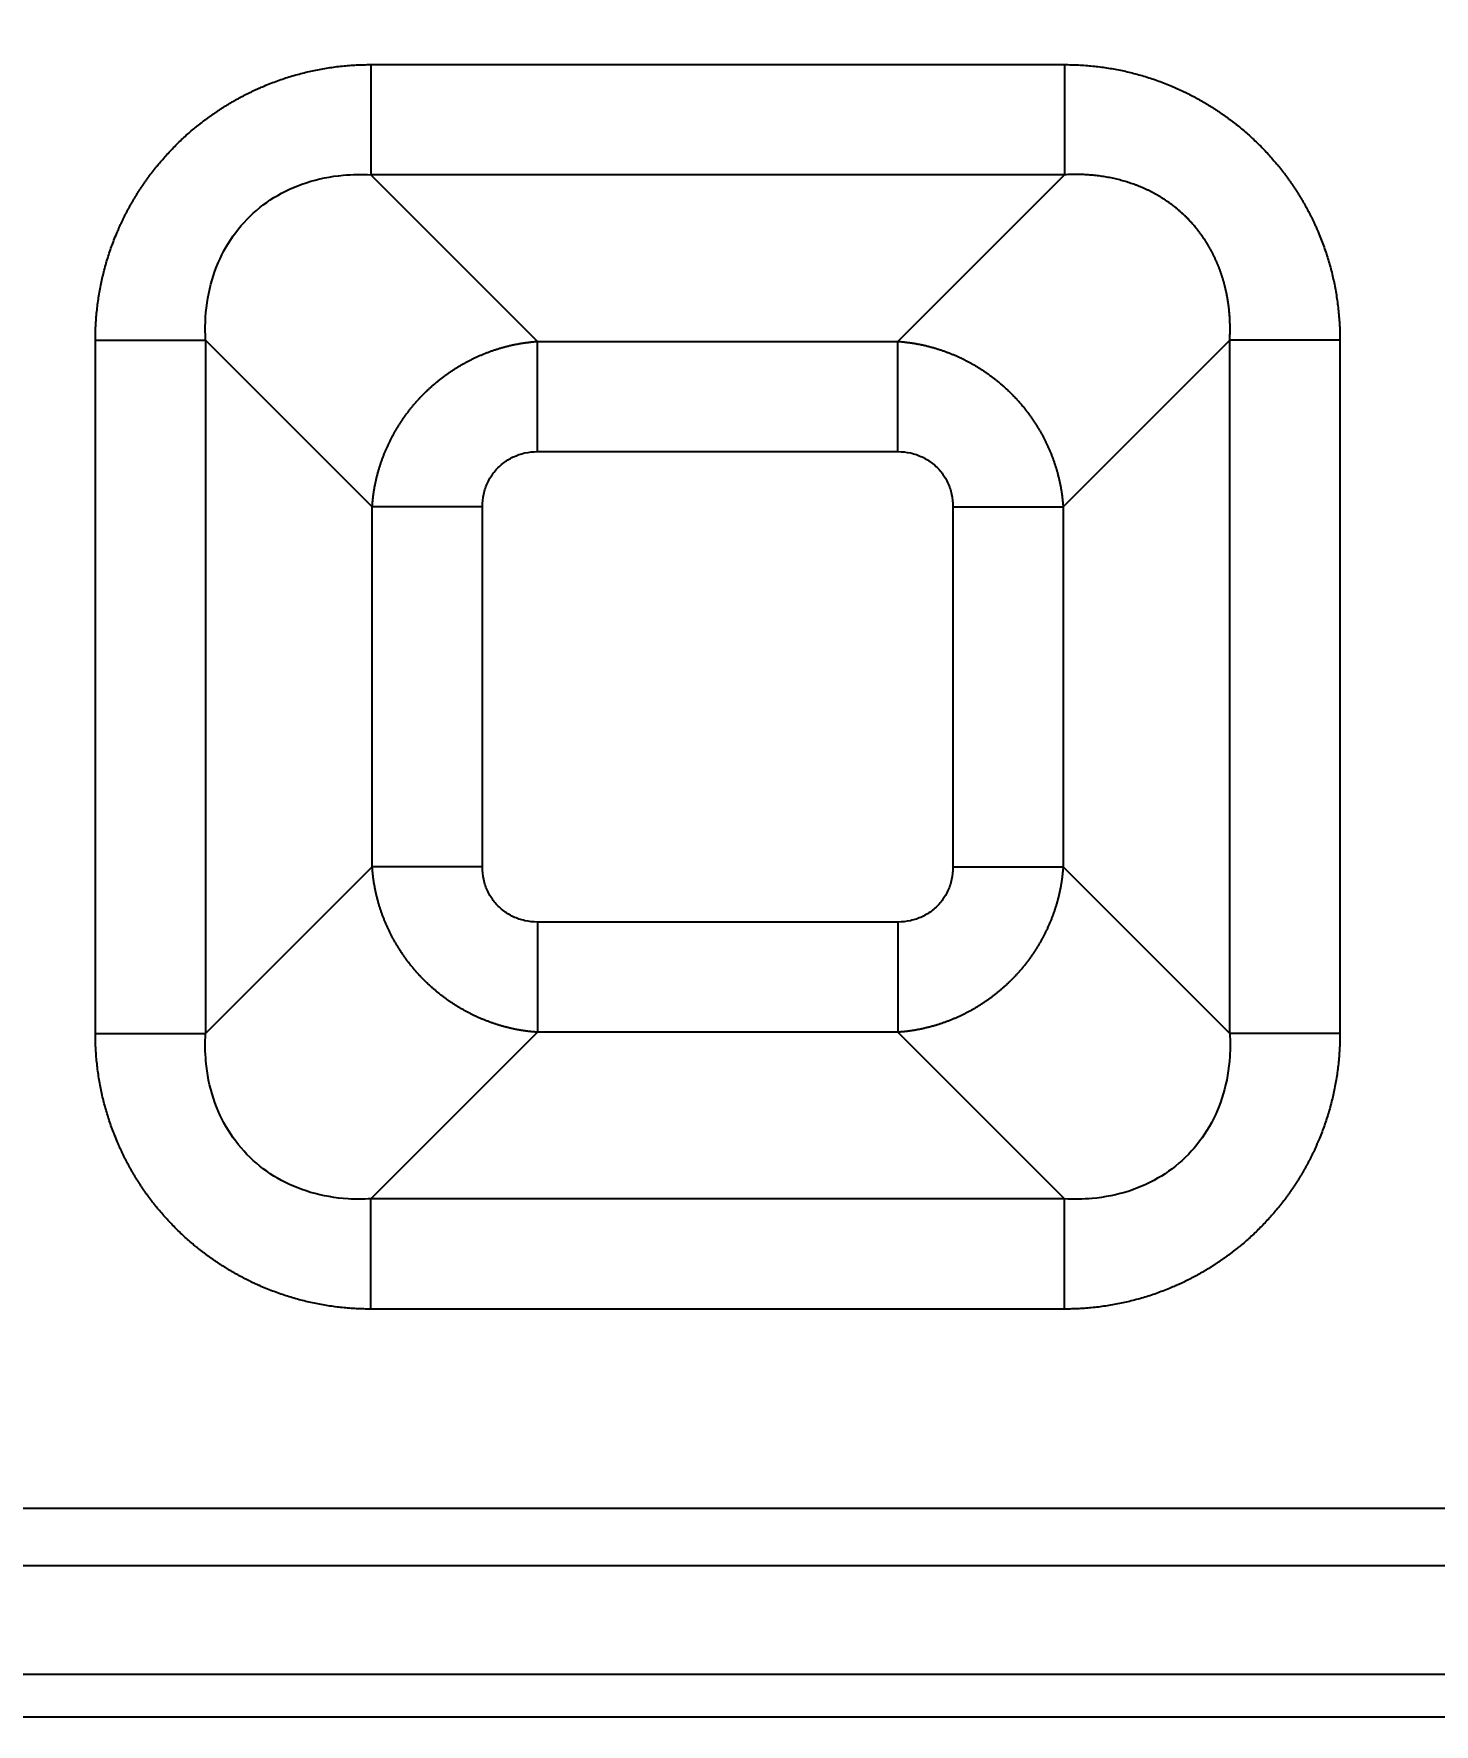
# Model space of a CAD drawing. Header units: millimetres. Extents: x -1286 to 291, y 5350 to 5880.
# Drawn here: x -1106.43 to -1082.28, y 5688.66 to 5717.81 of the extents above; entities that cross this region are included whole.
import ezdxf

# ---------------------------------------------------------------- set-up
doc = ezdxf.new("R2010")
doc.units = ezdxf.units.MM
doc.layers.add('dim', color=82, linetype='Continuous', lineweight=9)
doc.layers.add('粗实线层', color=7, linetype='Continuous', lineweight=35)
doc.dimstyles.new('ISO-25', dxfattribs={"dimscale": 1.5, "dimtxt": 2.5, "dimasz": 2.5, "dimexe": 1.25, "dimexo": 0.625, "dimtad": 1, "dimtxsty": 'Standard', "dimcen": 2.5, "dimadec": 0, "dimazin": 0, "dimtfac": 1, "dimtmove": 0, "dimatfit": 3, "dimfxl": 0, "dimarcsym": 0})

# ---------------------------------------------------------------- blocks, each defined once
blk = doc.blocks.new('*D39')
at = {"layer": 'Defpoints', "color": 0, "lineweight": 18, "transparency": 16777216}
for p in [(-981.514, 5754.075), (-1136.803, 5623.235)]:
    blk.add_point(p, dxfattribs=at)
at = {"layer": 'dim', "color": 0, "lineweight": -2, "transparency": 16777216}
for p, q in [((-931.597, 5796.133), (-979.219, 5756.008)), ((-1136.803, 5623.235), (-981.514, 5754.075)), ((-1139.097, 5621.302), (-1141.391, 5619.369))]:
    blk.add_line(p, q, dxfattribs=at)
at = {"layer": 'dim', "color": 0, "lineweight": 18, "transparency": 16777216}
for points in [[(-979.542, 5756.391), (-978.897, 5755.626), (-981.514, 5754.075)], [(-1139.419, 5621.684), (-1138.775, 5620.92), (-1136.803, 5623.235)]]:
    blk.add_solid(points, dxfattribs=at)
at = {"layer": 'dim', "color": 0, "lineweight": 18, "transparency": 16777216, "insert": (-942.427, 5790.849), "char_height": 3.75, "attachment_point": 5, "rotation": 40.1161}
blk.add_mtext('∅203,06', dxfattribs=at)

msp = doc.modelspace()

# ---------------------------------------------------------------- linework, layer by layer
at = {"layer": '粗实线层', "lineweight": 25}
for p, q in [((-1100.614, 5717.274), (-1088.656, 5717.274)), ((-1088.656, 5715.374), (-1100.613, 5715.374)), ((-1097.741, 5712.501), (-1100.613, 5715.374)), ((-1091.529, 5712.501), (-1088.656, 5715.374)), ((-1105.365, 5700.565), (-1105.365, 5712.523)), ((-1103.464, 5712.523), (-1103.464, 5700.566)), ((-1100.591, 5709.65), (-1103.464, 5712.523)), ((-1097.741, 5712.501), (-1091.529, 5712.501)), ((-1088.678, 5709.65), (-1085.805, 5712.523)), ((-1085.805, 5700.565), (-1085.805, 5712.523)), ((-1083.905, 5712.523), (-1083.905, 5700.565)), ((-1097.741, 5710.6), (-1091.529, 5710.6)), ((-1100.591, 5703.438), (-1100.591, 5709.65)), ((-1098.691, 5703.438), (-1098.691, 5709.65)), ((-1090.579, 5709.65), (-1090.579, 5703.438)), ((-1088.678, 5709.65), (-1088.678, 5703.438)), ((-1103.464, 5700.566), (-1100.591, 5703.438)), ((-1088.678, 5703.438), (-1085.805, 5700.565)), ((-1091.529, 5702.488), (-1097.741, 5702.488)), ((-1097.741, 5700.588), (-1100.614, 5697.715)), ((-1091.529, 5700.588), (-1097.741, 5700.588)), ((-1088.656, 5697.715), (-1091.529, 5700.588)), ((-1088.656, 5697.715), (-1100.614, 5697.715)), ((-1088.656, 5695.814), (-1100.614, 5695.814)), ((-1135.751, 5692.379), (-1059.821, 5692.379)), ((-1136.267, 5691.389), (-1059.821, 5691.389)), ((-1138.189, 5689.519), (-1057.951, 5689.519)), ((-1057.951, 5688.776), (-1139.353, 5688.776))]:
    msp.add_line(p, q, dxfattribs=at)
for radius in [87.342, 87.216, 86.564]:
    msp.add_circle((-1053.128, 5688.655), radius, dxfattribs=at)
for centre, radius, start, end in [((-1059.158, 5688.655), 102.402, 14.30847, 151.42209), ((-1059.158, 5688.655), 102.401, 14.30847, 151.42209), ((-1059.158, 5688.655), 102.032, 6.18953, 168.43129), ((-1059.158, 5688.655), 101.531, 6.18953, 168.40811), ((-1059.158, 5688.655), 100.442, 20.91041, 168.28064), ((-1059.158, 5688.655), 100.141, 20.91041, 168.28065), ((-1059.158, 5688.655), 100.022, 21.11656, 168.26666), ((-1059.158, 5688.655), 99.521, 21.13618, 168.17064), ((-1053.128, 5688.655), 86.224, 90.08059, 179.91941), ((-1053.128, 5688.655), 85.581, 90.90297, 179.09703), ((-1053.128, 5688.655), 83.696, 92.22396, 178.03204), ((-1053.128, 5688.655), 82.706, 92.58039, 177.41961)]:
    msp.add_arc(centre, radius, start, end, dxfattribs=at)
for points, degree, knots in [([(-1105.365, 5712.523), (-1105.364, 5713.492), (-1104.992, 5714.375), (-1104.813, 5714.799), (-1104.555, 5715.182), (-1104.3, 5715.561), (-1103.653, 5716.208), (-1103.274, 5716.464), (-1102.891, 5716.722), (-1102.466, 5716.901), (-1101.584, 5717.274), (-1100.614, 5717.274)], 2, [0, 0, 0, 0.25, 0.25, 0.375, 0.375, 0.5, 0.625, 0.625, 0.75, 0.75, 1, 1, 1]), ([(-1100.614, 5717.274), (-1100.614, 5717.17), (-1100.614, 5717.067), (-1100.614, 5716.862), (-1100.614, 5716.76), (-1100.614, 5716.563), (-1100.614, 5716.466), (-1100.614, 5716.281), (-1100.614, 5716.191), (-1100.614, 5716.022), (-1100.614, 5715.943), (-1100.614, 5715.794), (-1100.614, 5715.726), (-1100.614, 5715.602), (-1100.614, 5715.546), (-1100.614, 5715.449), (-1100.614, 5715.407), (-1100.614, 5715.374)], 3, [0, 0, 0, 0, 0.125, 0.125, 0.25, 0.25, 0.375, 0.375, 0.5, 0.5, 0.625, 0.625, 0.75, 0.75, 0.875, 0.875, 1, 1, 1, 1]), ([(-1088.656, 5717.274), (-1087.692, 5717.274), (-1086.812, 5716.905), (-1086.388, 5716.728), (-1086.005, 5716.471), (-1085.626, 5716.218), (-1084.977, 5715.573), (-1084.72, 5715.194), (-1084.461, 5714.812), (-1084.28, 5714.387), (-1083.905, 5713.502), (-1083.905, 5712.523)], 2, [0, 0, 0, 0.25, 0.25, 0.375, 0.375, 0.5, 0.625, 0.625, 0.75, 0.75, 1, 1, 1]), ([(-1103.464, 5712.523), (-1103.472, 5712.655), (-1103.473, 5713.01), (-1103.378, 5713.564), (-1103.133, 5714.141), (-1102.768, 5714.625), (-1102.297, 5715.003), (-1101.73, 5715.264), (-1101.156, 5715.379), (-1100.774, 5715.383), (-1100.613, 5715.374)], 3, [0, 0, 0, 0, 0.083359, 0.224715, 0.359834, 0.491835, 0.623644, 0.758208, 0.898733, 1, 1, 1, 1]), ([(-1085.805, 5712.523), (-1085.805, 5712.532), (-1085.804, 5712.55), (-1085.802, 5712.577), (-1085.801, 5712.603), (-1085.801, 5712.63), (-1085.8, 5712.657), (-1085.8, 5712.683), (-1085.799, 5712.71), (-1085.799, 5712.736), (-1085.8, 5712.763), (-1085.8, 5712.789), (-1085.801, 5712.815), (-1085.802, 5712.841), (-1085.803, 5712.867), (-1085.804, 5712.893), (-1085.806, 5712.919), (-1085.807, 5712.945), (-1085.809, 5712.971), (-1085.811, 5712.996), (-1085.814, 5713.022), (-1085.816, 5713.047), (-1085.819, 5713.073), (-1085.822, 5713.098), (-1085.825, 5713.123), (-1085.829, 5713.148), (-1085.832, 5713.173), (-1085.836, 5713.198), (-1085.84, 5713.223), (-1085.844, 5713.247), (-1085.849, 5713.272), (-1085.853, 5713.296), (-1085.858, 5713.321), (-1085.863, 5713.345), (-1085.868, 5713.369), (-1085.874, 5713.393), (-1085.879, 5713.417), (-1085.885, 5713.441), (-1085.891, 5713.465), (-1085.897, 5713.488), (-1085.903, 5713.512), (-1085.91, 5713.535), (-1085.917, 5713.559), (-1085.923, 5713.582), (-1085.931, 5713.605), (-1085.938, 5713.628), (-1085.945, 5713.651), (-1085.953, 5713.673), (-1085.961, 5713.696), (-1085.969, 5713.718), (-1085.977, 5713.741), (-1085.985, 5713.763), (-1085.994, 5713.785), (-1086.003, 5713.807), (-1086.012, 5713.829), (-1086.021, 5713.85), (-1086.03, 5713.872), (-1086.039, 5713.893), (-1086.049, 5713.915), (-1086.059, 5713.936), (-1086.069, 5713.957), (-1086.079, 5713.978), (-1086.089, 5713.999), (-1086.099, 5714.019), (-1086.11, 5714.04), (-1086.121, 5714.06), (-1086.132, 5714.08), (-1086.143, 5714.1), (-1086.154, 5714.12), (-1086.166, 5714.14), (-1086.177, 5714.16), (-1086.189, 5714.179), (-1086.201, 5714.199), (-1086.213, 5714.218), (-1086.225, 5714.237), (-1086.237, 5714.256), (-1086.25, 5714.275), (-1086.263, 5714.293), (-1086.275, 5714.312), (-1086.288, 5714.33), (-1086.301, 5714.348), (-1086.315, 5714.366), (-1086.328, 5714.384), (-1086.342, 5714.402), (-1086.355, 5714.42), (-1086.369, 5714.437), (-1086.383, 5714.455), (-1086.397, 5714.472), (-1086.411, 5714.489), (-1086.426, 5714.506), (-1086.44, 5714.522), (-1086.455, 5714.539), (-1086.47, 5714.555), (-1086.485, 5714.571), (-1086.5, 5714.587), (-1086.515, 5714.603), (-1086.53, 5714.619), (-1086.551, 5714.64), (-1086.578, 5714.667), (-1086.612, 5714.698), (-1086.646, 5714.729), (-1086.681, 5714.759), (-1086.716, 5714.789), (-1086.752, 5714.818), (-1086.789, 5714.847), (-1086.826, 5714.875), (-1086.864, 5714.902), (-1086.903, 5714.928), (-1086.942, 5714.954), (-1086.982, 5714.98), (-1087.023, 5715.004), (-1087.064, 5715.028), (-1087.106, 5715.051), (-1087.148, 5715.074), (-1087.191, 5715.096), (-1087.235, 5715.117), (-1087.279, 5715.137), (-1087.324, 5715.157), (-1087.369, 5715.175), (-1087.415, 5715.193), (-1087.462, 5715.211), (-1087.508, 5715.227), (-1087.556, 5715.243), (-1087.604, 5715.258), (-1087.652, 5715.272), (-1087.701, 5715.285), (-1087.751, 5715.297), (-1087.801, 5715.309), (-1087.851, 5715.32), (-1087.902, 5715.33), (-1087.954, 5715.339), (-1088.005, 5715.347), (-1088.058, 5715.354), (-1088.11, 5715.36), (-1088.163, 5715.366), (-1088.217, 5715.371), (-1088.27, 5715.374), (-1088.324, 5715.377), (-1088.379, 5715.379), (-1088.434, 5715.38), (-1088.489, 5715.38), (-1088.544, 5715.379), (-1088.6, 5715.377), (-1088.637, 5715.375), (-1088.656, 5715.374)], 3, [0, 0, 0, 0, 0.005898, 0.011779, 0.017641, 0.023485, 0.029312, 0.03512, 0.040911, 0.046685, 0.05244, 0.058179, 0.0639, 0.069604, 0.075291, 0.080962, 0.086615, 0.092251, 0.097871, 0.103475, 0.109061, 0.114632, 0.120187, 0.125725, 0.131247, 0.136754, 0.142245, 0.14772, 0.153179, 0.158624, 0.164053, 0.169466, 0.174865, 0.180249, 0.185618, 0.190973, 0.196313, 0.201638, 0.20695, 0.212247, 0.21753, 0.222799, 0.228055, 0.233297, 0.238525, 0.24374, 0.248942, 0.254131, 0.259306, 0.264469, 0.26962, 0.274758, 0.279883, 0.284996, 0.290097, 0.295186, 0.300264, 0.30533, 0.310384, 0.315427, 0.320458, 0.325479, 0.330489, 0.335488, 0.340476, 0.345454, 0.350421, 0.355379, 0.360327, 0.365264, 0.370192, 0.375111, 0.38002, 0.38492, 0.389812, 0.394694, 0.399568, 0.404433, 0.409289, 0.414138, 0.418979, 0.423812, 0.428637, 0.433455, 0.438265, 0.443068, 0.447864, 0.452654, 0.457437, 0.462213, 0.466983, 0.471748, 0.476506, 0.481258, 0.486005, 0.490747, 0.495483, 0.500215, 0.510083, 0.519974, 0.529889, 0.539831, 0.5498, 0.559798, 0.569827, 0.579889, 0.589984, 0.600115, 0.610283, 0.62049, 0.630737, 0.641025, 0.651356, 0.661732, 0.672153, 0.682622, 0.693139, 0.703706, 0.714325, 0.724996, 0.735721, 0.746502, 0.757339, 0.768233, 0.779187, 0.790201, 0.801276, 0.812414, 0.823615, 0.834881, 0.846213, 0.857612, 0.86908, 0.880616, 0.892223, 0.9039, 0.91565, 0.927473, 0.93937, 0.951342, 0.963391, 0.975516, 0.987719, 1, 1, 1, 1]), ([(-1100.591, 5709.65), (-1100.591, 5709.659), (-1100.589, 5709.677), (-1100.587, 5709.704), (-1100.585, 5709.731), (-1100.582, 5709.758), (-1100.579, 5709.785), (-1100.576, 5709.812), (-1100.572, 5709.838), (-1100.569, 5709.865), (-1100.565, 5709.892), (-1100.561, 5709.919), (-1100.556, 5709.946), (-1100.552, 5709.972), (-1100.547, 5709.999), (-1100.541, 5710.026), (-1100.536, 5710.052), (-1100.53, 5710.079), (-1100.525, 5710.105), (-1100.518, 5710.132), (-1100.512, 5710.158), (-1100.506, 5710.184), (-1100.499, 5710.211), (-1100.492, 5710.237), (-1100.484, 5710.263), (-1100.477, 5710.289), (-1100.469, 5710.315), (-1100.461, 5710.341), (-1100.453, 5710.367), (-1100.444, 5710.393), (-1100.436, 5710.419), (-1100.427, 5710.445), (-1100.417, 5710.47), (-1100.408, 5710.496), (-1100.398, 5710.521), (-1100.389, 5710.547), (-1100.378, 5710.572), (-1100.368, 5710.597), (-1100.358, 5710.623), (-1100.347, 5710.648), (-1100.336, 5710.673), (-1100.325, 5710.697), (-1100.313, 5710.722), (-1100.301, 5710.747), (-1100.29, 5710.771), (-1100.277, 5710.796), (-1100.265, 5710.82), (-1100.253, 5710.845), (-1100.24, 5710.869), (-1100.227, 5710.893), (-1100.214, 5710.917), (-1100.2, 5710.941), (-1100.187, 5710.964), (-1100.173, 5710.988), (-1100.159, 5711.011), (-1100.144, 5711.035), (-1100.13, 5711.058), (-1100.115, 5711.081), (-1100.1, 5711.104), (-1100.085, 5711.127), (-1100.07, 5711.15), (-1100.055, 5711.172), (-1100.039, 5711.195), (-1100.023, 5711.217), (-1100.007, 5711.239), (-1099.991, 5711.261), (-1099.974, 5711.283), (-1099.958, 5711.305), (-1099.941, 5711.327), (-1099.924, 5711.348), (-1099.906, 5711.369), (-1099.889, 5711.391), (-1099.871, 5711.412), (-1099.854, 5711.432), (-1099.836, 5711.453), (-1099.817, 5711.474), (-1099.799, 5711.494), (-1099.781, 5711.514), (-1099.762, 5711.534), (-1099.743, 5711.554), (-1099.724, 5711.574), (-1099.705, 5711.594), (-1099.685, 5711.613), (-1099.666, 5711.632), (-1099.646, 5711.651), (-1099.626, 5711.67), (-1099.606, 5711.689), (-1099.586, 5711.707), (-1099.566, 5711.726), (-1099.545, 5711.744), (-1099.524, 5711.762), (-1099.503, 5711.78), (-1099.482, 5711.797), (-1099.461, 5711.815), (-1099.44, 5711.832), (-1099.419, 5711.849), (-1099.397, 5711.866), (-1099.375, 5711.883), (-1099.353, 5711.899), (-1099.331, 5711.915), (-1099.309, 5711.931), (-1099.287, 5711.947), (-1099.264, 5711.963), (-1099.242, 5711.979), (-1099.219, 5711.994), (-1099.196, 5712.009), (-1099.173, 5712.024), (-1099.15, 5712.039), (-1099.127, 5712.053), (-1099.103, 5712.067), (-1099.08, 5712.081), (-1099.056, 5712.095), (-1099.033, 5712.109), (-1099.009, 5712.122), (-1098.985, 5712.135), (-1098.961, 5712.148), (-1098.937, 5712.161), (-1098.912, 5712.174), (-1098.888, 5712.186), (-1098.863, 5712.198), (-1098.839, 5712.21), (-1098.814, 5712.222), (-1098.789, 5712.233), (-1098.764, 5712.245), (-1098.739, 5712.256), (-1098.714, 5712.266), (-1098.689, 5712.277), (-1098.664, 5712.287), (-1098.639, 5712.297), (-1098.613, 5712.307), (-1098.588, 5712.317), (-1098.562, 5712.326), (-1098.536, 5712.336), (-1098.511, 5712.345), (-1098.485, 5712.353), (-1098.459, 5712.362), (-1098.433, 5712.37), (-1098.407, 5712.378), (-1098.381, 5712.386), (-1098.355, 5712.394), (-1098.328, 5712.401), (-1098.302, 5712.408), (-1098.276, 5712.415), (-1098.249, 5712.421), (-1098.223, 5712.428), (-1098.196, 5712.434), (-1098.17, 5712.44), (-1098.143, 5712.445), (-1098.117, 5712.451), (-1098.09, 5712.456), (-1098.063, 5712.461), (-1098.037, 5712.466), (-1098.01, 5712.47), (-1097.983, 5712.474), (-1097.956, 5712.478), (-1097.929, 5712.482), (-1097.902, 5712.485), (-1097.875, 5712.488), (-1097.849, 5712.491), (-1097.822, 5712.494), (-1097.795, 5712.497), (-1097.768, 5712.499), (-1097.75, 5712.5), (-1097.741, 5712.501)], 3, [0, 0, 0, 0, 0.00623, 0.012459, 0.018688, 0.024915, 0.031142, 0.037368, 0.043593, 0.049817, 0.056041, 0.062264, 0.068486, 0.074708, 0.080928, 0.087148, 0.093368, 0.099586, 0.105805, 0.112022, 0.118239, 0.124455, 0.13067, 0.136885, 0.143099, 0.149313, 0.155526, 0.161739, 0.167951, 0.174162, 0.180373, 0.186584, 0.192794, 0.199003, 0.205212, 0.21142, 0.217628, 0.223836, 0.230043, 0.23625, 0.242456, 0.248662, 0.254867, 0.261072, 0.267277, 0.273482, 0.279686, 0.285889, 0.292093, 0.298296, 0.304498, 0.310701, 0.316903, 0.323105, 0.329306, 0.335508, 0.341709, 0.34791, 0.354111, 0.360311, 0.366511, 0.372711, 0.378911, 0.385111, 0.391311, 0.39751, 0.40371, 0.409909, 0.416108, 0.422307, 0.428506, 0.434705, 0.440904, 0.447103, 0.453302, 0.459501, 0.4657, 0.471898, 0.478097, 0.484296, 0.490495, 0.496694, 0.502893, 0.509092, 0.515291, 0.52149, 0.52769, 0.533889, 0.540089, 0.546288, 0.552488, 0.558688, 0.564888, 0.571089, 0.577289, 0.58349, 0.589691, 0.595892, 0.602094, 0.608295, 0.614497, 0.620699, 0.626902, 0.633105, 0.639308, 0.645511, 0.651715, 0.657919, 0.664124, 0.670329, 0.676534, 0.682739, 0.688945, 0.695152, 0.701359, 0.707566, 0.713773, 0.719982, 0.72619, 0.732399, 0.738609, 0.744819, 0.75103, 0.757241, 0.763452, 0.769664, 0.775877, 0.782091, 0.788304, 0.794519, 0.800734, 0.80695, 0.813166, 0.819383, 0.8256, 0.831819, 0.838038, 0.844257, 0.850477, 0.856698, 0.86292, 0.869142, 0.875366, 0.88159, 0.887814, 0.89404, 0.900266, 0.906493, 0.912721, 0.918949, 0.925179, 0.931409, 0.93764, 0.943872, 0.950105, 0.956338, 0.962573, 0.968809, 0.975045, 0.981282, 0.987521, 0.99376, 1, 1, 1, 1]), ([(-1091.529, 5712.501), (-1091.52, 5712.5), (-1091.502, 5712.499), (-1091.475, 5712.497), (-1091.448, 5712.494), (-1091.421, 5712.491), (-1091.394, 5712.488), (-1091.367, 5712.485), (-1091.341, 5712.482), (-1091.314, 5712.478), (-1091.287, 5712.474), (-1091.26, 5712.47), (-1091.233, 5712.466), (-1091.207, 5712.461), (-1091.18, 5712.456), (-1091.153, 5712.451), (-1091.127, 5712.446), (-1091.1, 5712.44), (-1091.074, 5712.434), (-1091.047, 5712.428), (-1091.021, 5712.422), (-1090.994, 5712.415), (-1090.968, 5712.408), (-1090.942, 5712.401), (-1090.916, 5712.394), (-1090.89, 5712.386), (-1090.864, 5712.378), (-1090.838, 5712.37), (-1090.812, 5712.362), (-1090.786, 5712.354), (-1090.76, 5712.345), (-1090.734, 5712.336), (-1090.709, 5712.327), (-1090.683, 5712.317), (-1090.658, 5712.308), (-1090.632, 5712.298), (-1090.607, 5712.288), (-1090.582, 5712.278), (-1090.556, 5712.267), (-1090.531, 5712.256), (-1090.506, 5712.245), (-1090.481, 5712.234), (-1090.457, 5712.222), (-1090.432, 5712.211), (-1090.407, 5712.199), (-1090.383, 5712.187), (-1090.359, 5712.174), (-1090.334, 5712.162), (-1090.31, 5712.149), (-1090.286, 5712.136), (-1090.262, 5712.123), (-1090.238, 5712.11), (-1090.215, 5712.096), (-1090.191, 5712.082), (-1090.167, 5712.068), (-1090.144, 5712.054), (-1090.121, 5712.039), (-1090.098, 5712.025), (-1090.075, 5712.01), (-1090.052, 5711.995), (-1090.029, 5711.979), (-1090.007, 5711.964), (-1089.984, 5711.948), (-1089.962, 5711.932), (-1089.94, 5711.916), (-1089.918, 5711.9), (-1089.896, 5711.884), (-1089.874, 5711.867), (-1089.852, 5711.85), (-1089.831, 5711.833), (-1089.81, 5711.816), (-1089.788, 5711.798), (-1089.767, 5711.781), (-1089.747, 5711.763), (-1089.726, 5711.745), (-1089.705, 5711.727), (-1089.685, 5711.708), (-1089.665, 5711.69), (-1089.645, 5711.671), (-1089.625, 5711.652), (-1089.605, 5711.633), (-1089.585, 5711.614), (-1089.566, 5711.595), (-1089.547, 5711.575), (-1089.528, 5711.555), (-1089.509, 5711.536), (-1089.49, 5711.516), (-1089.472, 5711.495), (-1089.453, 5711.475), (-1089.435, 5711.454), (-1089.417, 5711.434), (-1089.399, 5711.413), (-1089.382, 5711.392), (-1089.364, 5711.371), (-1089.347, 5711.349), (-1089.33, 5711.328), (-1089.313, 5711.306), (-1089.296, 5711.284), (-1089.28, 5711.263), (-1089.264, 5711.241), (-1089.247, 5711.218), (-1089.232, 5711.196), (-1089.216, 5711.174), (-1089.2, 5711.151), (-1089.185, 5711.128), (-1089.17, 5711.105), (-1089.155, 5711.082), (-1089.14, 5711.059), (-1089.126, 5711.036), (-1089.112, 5711.013), (-1089.098, 5710.989), (-1089.084, 5710.966), (-1089.07, 5710.942), (-1089.057, 5710.918), (-1089.043, 5710.894), (-1089.03, 5710.87), (-1089.018, 5710.846), (-1089.005, 5710.822), (-1088.993, 5710.797), (-1088.981, 5710.773), (-1088.969, 5710.748), (-1088.957, 5710.723), (-1088.946, 5710.699), (-1088.934, 5710.674), (-1088.923, 5710.649), (-1088.912, 5710.624), (-1088.902, 5710.598), (-1088.892, 5710.573), (-1088.881, 5710.548), (-1088.872, 5710.522), (-1088.862, 5710.497), (-1088.852, 5710.471), (-1088.843, 5710.446), (-1088.834, 5710.42), (-1088.826, 5710.394), (-1088.817, 5710.368), (-1088.809, 5710.342), (-1088.801, 5710.316), (-1088.793, 5710.29), (-1088.785, 5710.264), (-1088.778, 5710.238), (-1088.771, 5710.212), (-1088.764, 5710.185), (-1088.758, 5710.159), (-1088.751, 5710.132), (-1088.745, 5710.106), (-1088.739, 5710.079), (-1088.734, 5710.053), (-1088.728, 5710.026), (-1088.723, 5709.999), (-1088.718, 5709.973), (-1088.713, 5709.946), (-1088.709, 5709.919), (-1088.705, 5709.892), (-1088.701, 5709.866), (-1088.697, 5709.839), (-1088.694, 5709.812), (-1088.691, 5709.785), (-1088.688, 5709.758), (-1088.685, 5709.731), (-1088.682, 5709.704), (-1088.68, 5709.677), (-1088.679, 5709.659), (-1088.678, 5709.65)], 3, [0, 0, 0, 0, 0.006231, 0.01246, 0.018689, 0.024917, 0.031145, 0.037371, 0.043597, 0.049822, 0.056046, 0.06227, 0.068492, 0.074714, 0.080936, 0.087156, 0.093376, 0.099595, 0.105814, 0.112032, 0.118249, 0.124465, 0.130681, 0.136897, 0.143111, 0.149325, 0.155539, 0.161752, 0.167964, 0.174176, 0.180388, 0.186598, 0.192809, 0.199018, 0.205228, 0.211437, 0.217645, 0.223853, 0.23006, 0.236267, 0.242474, 0.24868, 0.254886, 0.261091, 0.267296, 0.273501, 0.279705, 0.285909, 0.292113, 0.298316, 0.304519, 0.310722, 0.316924, 0.323126, 0.329328, 0.335529, 0.341731, 0.347932, 0.354133, 0.360333, 0.366534, 0.372734, 0.378934, 0.385134, 0.391334, 0.397534, 0.403733, 0.409933, 0.416132, 0.422331, 0.42853, 0.434729, 0.440928, 0.447127, 0.453326, 0.459525, 0.465724, 0.471923, 0.478121, 0.48432, 0.490519, 0.496718, 0.502917, 0.509116, 0.515315, 0.521514, 0.527714, 0.533913, 0.540113, 0.546312, 0.552512, 0.558712, 0.564912, 0.571112, 0.577313, 0.583513, 0.589714, 0.595915, 0.602117, 0.608318, 0.61452, 0.620722, 0.626925, 0.633127, 0.63933, 0.645534, 0.651737, 0.657941, 0.664145, 0.67035, 0.676555, 0.68276, 0.688966, 0.695172, 0.701379, 0.707586, 0.713793, 0.720001, 0.726209, 0.732418, 0.738628, 0.744837, 0.751048, 0.757258, 0.76347, 0.769682, 0.775894, 0.782107, 0.78832, 0.794535, 0.800749, 0.806965, 0.813181, 0.819397, 0.825614, 0.831832, 0.838051, 0.84427, 0.85049, 0.85671, 0.862931, 0.869153, 0.875376, 0.8816, 0.887824, 0.894049, 0.900274, 0.906501, 0.912728, 0.918956, 0.925185, 0.931415, 0.937646, 0.943877, 0.950109, 0.956342, 0.962576, 0.968811, 0.975047, 0.981284, 0.987522, 0.99376, 1, 1, 1, 1]), ([(-1091.529, 5710.6), (-1091.529, 5710.704), (-1091.529, 5710.808), (-1091.529, 5711.013), (-1091.529, 5711.114), (-1091.529, 5711.312), (-1091.529, 5711.408), (-1091.529, 5711.594), (-1091.529, 5711.683), (-1091.529, 5711.852), (-1091.529, 5711.932), (-1091.529, 5712.08), (-1091.529, 5712.149), (-1091.529, 5712.273), (-1091.529, 5712.328), (-1091.529, 5712.425), (-1091.529, 5712.467), (-1091.529, 5712.501)], 3, [0, 0, 0, 0, 0.125, 0.125, 0.25, 0.25, 0.375, 0.375, 0.5, 0.5, 0.625, 0.625, 0.75, 0.75, 0.875, 0.875, 1, 1, 1, 1]), ([(-1083.905, 5712.523), (-1084.009, 5712.523), (-1084.112, 5712.523), (-1084.317, 5712.523), (-1084.419, 5712.523), (-1084.616, 5712.523), (-1084.713, 5712.523), (-1084.898, 5712.523), (-1084.988, 5712.523), (-1085.157, 5712.523), (-1085.236, 5712.523), (-1085.385, 5712.523), (-1085.453, 5712.523), (-1085.577, 5712.523), (-1085.633, 5712.523), (-1085.73, 5712.523), (-1085.772, 5712.523), (-1085.805, 5712.523)], 3, [0, 0, 0, 0, 0.125, 0.125, 0.25, 0.25, 0.375, 0.375, 0.5, 0.5, 0.625, 0.625, 0.75, 0.75, 0.875, 0.875, 1, 1, 1, 1]), ([(-1098.691, 5709.65), (-1098.795, 5709.65), (-1098.898, 5709.65), (-1099.103, 5709.65), (-1099.205, 5709.65), (-1099.402, 5709.65), (-1099.499, 5709.65), (-1099.684, 5709.65), (-1099.773, 5709.65), (-1099.942, 5709.65), (-1100.022, 5709.65), (-1100.171, 5709.65), (-1100.239, 5709.65), (-1100.363, 5709.65), (-1100.419, 5709.65), (-1100.516, 5709.65), (-1100.557, 5709.65), (-1100.591, 5709.65)], 3, [0, 0, 0, 0, 0.125, 0.125, 0.25, 0.25, 0.375, 0.375, 0.5, 0.5, 0.625, 0.625, 0.75, 0.75, 0.875, 0.875, 1, 1, 1, 1]), ([(-1097.741, 5700.588), (-1097.75, 5700.588), (-1097.768, 5700.59), (-1097.794, 5700.592), (-1097.821, 5700.594), (-1097.848, 5700.597), (-1097.875, 5700.6), (-1097.902, 5700.603), (-1097.929, 5700.607), (-1097.956, 5700.61), (-1097.983, 5700.614), (-1098.009, 5700.618), (-1098.036, 5700.623), (-1098.063, 5700.627), (-1098.09, 5700.632), (-1098.116, 5700.637), (-1098.143, 5700.643), (-1098.169, 5700.649), (-1098.196, 5700.654), (-1098.222, 5700.66), (-1098.249, 5700.667), (-1098.275, 5700.673), (-1098.301, 5700.68), (-1098.328, 5700.687), (-1098.354, 5700.695), (-1098.38, 5700.702), (-1098.406, 5700.71), (-1098.432, 5700.718), (-1098.458, 5700.726), (-1098.484, 5700.735), (-1098.51, 5700.743), (-1098.535, 5700.752), (-1098.561, 5700.762), (-1098.587, 5700.771), (-1098.612, 5700.781), (-1098.637, 5700.79), (-1098.663, 5700.801), (-1098.688, 5700.811), (-1098.713, 5700.821), (-1098.738, 5700.832), (-1098.763, 5700.843), (-1098.788, 5700.854), (-1098.813, 5700.866), (-1098.837, 5700.878), (-1098.862, 5700.889), (-1098.887, 5700.902), (-1098.911, 5700.914), (-1098.935, 5700.926), (-1098.959, 5700.939), (-1098.983, 5700.952), (-1099.007, 5700.965), (-1099.031, 5700.979), (-1099.055, 5700.992), (-1099.079, 5701.006), (-1099.102, 5701.02), (-1099.125, 5701.035), (-1099.149, 5701.049), (-1099.172, 5701.064), (-1099.195, 5701.079), (-1099.218, 5701.094), (-1099.24, 5701.109), (-1099.263, 5701.124), (-1099.285, 5701.14), (-1099.308, 5701.156), (-1099.33, 5701.172), (-1099.352, 5701.188), (-1099.374, 5701.205), (-1099.396, 5701.221), (-1099.417, 5701.238), (-1099.439, 5701.255), (-1099.46, 5701.273), (-1099.481, 5701.29), (-1099.502, 5701.308), (-1099.523, 5701.325), (-1099.544, 5701.343), (-1099.564, 5701.361), (-1099.585, 5701.38), (-1099.605, 5701.398), (-1099.625, 5701.417), (-1099.645, 5701.436), (-1099.665, 5701.455), (-1099.684, 5701.474), (-1099.704, 5701.494), (-1099.723, 5701.513), (-1099.742, 5701.533), (-1099.761, 5701.553), (-1099.779, 5701.573), (-1099.798, 5701.593), (-1099.816, 5701.613), (-1099.834, 5701.634), (-1099.852, 5701.655), (-1099.87, 5701.675), (-1099.888, 5701.697), (-1099.905, 5701.718), (-1099.923, 5701.739), (-1099.94, 5701.76), (-1099.956, 5701.782), (-1099.973, 5701.804), (-1099.99, 5701.826), (-1100.006, 5701.848), (-1100.022, 5701.87), (-1100.038, 5701.892), (-1100.054, 5701.915), (-1100.069, 5701.937), (-1100.084, 5701.96), (-1100.1, 5701.983), (-1100.114, 5702.006), (-1100.129, 5702.029), (-1100.144, 5702.052), (-1100.158, 5702.076), (-1100.172, 5702.099), (-1100.186, 5702.123), (-1100.199, 5702.146), (-1100.213, 5702.17), (-1100.226, 5702.194), (-1100.239, 5702.218), (-1100.252, 5702.242), (-1100.264, 5702.267), (-1100.277, 5702.291), (-1100.289, 5702.316), (-1100.301, 5702.34), (-1100.312, 5702.365), (-1100.324, 5702.39), (-1100.335, 5702.415), (-1100.346, 5702.44), (-1100.357, 5702.465), (-1100.368, 5702.49), (-1100.378, 5702.515), (-1100.388, 5702.54), (-1100.398, 5702.566), (-1100.408, 5702.591), (-1100.417, 5702.617), (-1100.426, 5702.643), (-1100.435, 5702.668), (-1100.444, 5702.694), (-1100.452, 5702.72), (-1100.461, 5702.746), (-1100.469, 5702.772), (-1100.477, 5702.798), (-1100.484, 5702.824), (-1100.491, 5702.851), (-1100.498, 5702.877), (-1100.505, 5702.903), (-1100.512, 5702.93), (-1100.518, 5702.956), (-1100.524, 5702.982), (-1100.53, 5703.009), (-1100.536, 5703.036), (-1100.541, 5703.062), (-1100.547, 5703.089), (-1100.551, 5703.116), (-1100.556, 5703.142), (-1100.561, 5703.169), (-1100.565, 5703.196), (-1100.569, 5703.223), (-1100.572, 5703.25), (-1100.576, 5703.277), (-1100.579, 5703.304), (-1100.582, 5703.33), (-1100.585, 5703.357), (-1100.587, 5703.384), (-1100.589, 5703.411), (-1100.591, 5703.429), (-1100.591, 5703.438)], 3, [0, 0, 0, 0, 0.00623, 0.012459, 0.018688, 0.024915, 0.031142, 0.037368, 0.043593, 0.049817, 0.056041, 0.062264, 0.068486, 0.074708, 0.080928, 0.087148, 0.093368, 0.099586, 0.105805, 0.112022, 0.118239, 0.124455, 0.13067, 0.136885, 0.143099, 0.149313, 0.155526, 0.161739, 0.167951, 0.174162, 0.180373, 0.186584, 0.192794, 0.199003, 0.205212, 0.21142, 0.217628, 0.223836, 0.230043, 0.23625, 0.242456, 0.248662, 0.254867, 0.261072, 0.267277, 0.273482, 0.279686, 0.285889, 0.292093, 0.298296, 0.304498, 0.310701, 0.316903, 0.323105, 0.329306, 0.335508, 0.341709, 0.34791, 0.354111, 0.360311, 0.366511, 0.372711, 0.378911, 0.385111, 0.391311, 0.39751, 0.40371, 0.409909, 0.416108, 0.422307, 0.428506, 0.434705, 0.440904, 0.447103, 0.453302, 0.459501, 0.4657, 0.471898, 0.478097, 0.484296, 0.490495, 0.496694, 0.502893, 0.509092, 0.515291, 0.52149, 0.527689, 0.533889, 0.540088, 0.546288, 0.552488, 0.558688, 0.564888, 0.571089, 0.577289, 0.58349, 0.589691, 0.595892, 0.602094, 0.608295, 0.614497, 0.620699, 0.626902, 0.633105, 0.639308, 0.645511, 0.651715, 0.657919, 0.664124, 0.670329, 0.676534, 0.682739, 0.688945, 0.695152, 0.701359, 0.707566, 0.713773, 0.719982, 0.72619, 0.732399, 0.738609, 0.744819, 0.75103, 0.757241, 0.763452, 0.769664, 0.775877, 0.782091, 0.788304, 0.794519, 0.800734, 0.80695, 0.813166, 0.819383, 0.8256, 0.831819, 0.838038, 0.844257, 0.850477, 0.856698, 0.86292, 0.869142, 0.875366, 0.88159, 0.887814, 0.89404, 0.900266, 0.906493, 0.912721, 0.918949, 0.925179, 0.931409, 0.93764, 0.943872, 0.950105, 0.956338, 0.962573, 0.968809, 0.975045, 0.981282, 0.987521, 0.99376, 1, 1, 1, 1]), ([(-1088.678, 5703.438), (-1088.679, 5703.429), (-1088.68, 5703.411), (-1088.682, 5703.385), (-1088.685, 5703.358), (-1088.688, 5703.331), (-1088.691, 5703.304), (-1088.694, 5703.277), (-1088.697, 5703.25), (-1088.701, 5703.223), (-1088.705, 5703.196), (-1088.709, 5703.17), (-1088.713, 5703.143), (-1088.718, 5703.116), (-1088.723, 5703.089), (-1088.728, 5703.063), (-1088.733, 5703.036), (-1088.739, 5703.01), (-1088.745, 5702.983), (-1088.751, 5702.957), (-1088.757, 5702.93), (-1088.764, 5702.904), (-1088.771, 5702.878), (-1088.778, 5702.851), (-1088.785, 5702.825), (-1088.793, 5702.799), (-1088.801, 5702.773), (-1088.809, 5702.747), (-1088.817, 5702.721), (-1088.825, 5702.695), (-1088.834, 5702.669), (-1088.843, 5702.644), (-1088.852, 5702.618), (-1088.861, 5702.593), (-1088.871, 5702.567), (-1088.881, 5702.542), (-1088.891, 5702.516), (-1088.901, 5702.491), (-1088.912, 5702.466), (-1088.923, 5702.441), (-1088.934, 5702.416), (-1088.945, 5702.391), (-1088.956, 5702.366), (-1088.968, 5702.342), (-1088.98, 5702.317), (-1088.992, 5702.292), (-1089.004, 5702.268), (-1089.017, 5702.244), (-1089.03, 5702.22), (-1089.043, 5702.196), (-1089.056, 5702.172), (-1089.069, 5702.148), (-1089.083, 5702.124), (-1089.097, 5702.101), (-1089.111, 5702.077), (-1089.125, 5702.054), (-1089.14, 5702.03), (-1089.154, 5702.007), (-1089.169, 5701.984), (-1089.184, 5701.962), (-1089.199, 5701.939), (-1089.215, 5701.916), (-1089.231, 5701.894), (-1089.246, 5701.871), (-1089.263, 5701.849), (-1089.279, 5701.827), (-1089.295, 5701.805), (-1089.312, 5701.784), (-1089.329, 5701.762), (-1089.346, 5701.74), (-1089.363, 5701.719), (-1089.38, 5701.698), (-1089.398, 5701.677), (-1089.416, 5701.656), (-1089.434, 5701.635), (-1089.452, 5701.615), (-1089.47, 5701.594), (-1089.489, 5701.574), (-1089.508, 5701.554), (-1089.526, 5701.534), (-1089.545, 5701.515), (-1089.565, 5701.495), (-1089.584, 5701.476), (-1089.604, 5701.456), (-1089.623, 5701.437), (-1089.643, 5701.418), (-1089.663, 5701.4), (-1089.684, 5701.381), (-1089.704, 5701.363), (-1089.724, 5701.345), (-1089.745, 5701.327), (-1089.766, 5701.309), (-1089.787, 5701.291), (-1089.808, 5701.274), (-1089.829, 5701.256), (-1089.851, 5701.239), (-1089.873, 5701.223), (-1089.894, 5701.206), (-1089.916, 5701.189), (-1089.938, 5701.173), (-1089.96, 5701.157), (-1089.983, 5701.141), (-1090.005, 5701.125), (-1090.028, 5701.11), (-1090.051, 5701.095), (-1090.073, 5701.08), (-1090.096, 5701.065), (-1090.12, 5701.05), (-1090.143, 5701.035), (-1090.166, 5701.021), (-1090.19, 5701.007), (-1090.213, 5700.993), (-1090.237, 5700.98), (-1090.261, 5700.966), (-1090.285, 5700.953), (-1090.309, 5700.94), (-1090.333, 5700.927), (-1090.357, 5700.915), (-1090.382, 5700.902), (-1090.406, 5700.89), (-1090.431, 5700.878), (-1090.455, 5700.867), (-1090.48, 5700.855), (-1090.505, 5700.844), (-1090.53, 5700.833), (-1090.555, 5700.822), (-1090.58, 5700.811), (-1090.606, 5700.801), (-1090.631, 5700.791), (-1090.656, 5700.781), (-1090.682, 5700.771), (-1090.708, 5700.762), (-1090.733, 5700.753), (-1090.759, 5700.744), (-1090.785, 5700.735), (-1090.811, 5700.727), (-1090.837, 5700.718), (-1090.863, 5700.71), (-1090.889, 5700.702), (-1090.915, 5700.695), (-1090.941, 5700.688), (-1090.967, 5700.68), (-1090.994, 5700.674), (-1091.02, 5700.667), (-1091.047, 5700.661), (-1091.073, 5700.655), (-1091.1, 5700.649), (-1091.126, 5700.643), (-1091.153, 5700.638), (-1091.179, 5700.632), (-1091.206, 5700.628), (-1091.233, 5700.623), (-1091.26, 5700.618), (-1091.287, 5700.614), (-1091.313, 5700.61), (-1091.34, 5700.607), (-1091.367, 5700.603), (-1091.394, 5700.6), (-1091.421, 5700.597), (-1091.448, 5700.594), (-1091.475, 5700.592), (-1091.502, 5700.59), (-1091.52, 5700.588), (-1091.529, 5700.588)], 3, [0, 0, 0, 0, 0.006229, 0.012458, 0.018686, 0.024913, 0.031139, 0.037364, 0.043589, 0.049813, 0.056036, 0.062258, 0.06848, 0.074701, 0.080921, 0.087141, 0.09336, 0.099578, 0.105795, 0.112012, 0.118229, 0.124444, 0.130659, 0.136874, 0.143088, 0.149301, 0.155514, 0.161726, 0.167937, 0.174148, 0.180359, 0.186569, 0.192778, 0.198988, 0.205196, 0.211404, 0.217612, 0.223819, 0.230026, 0.236232, 0.242438, 0.248644, 0.254849, 0.261054, 0.267258, 0.273462, 0.279666, 0.285869, 0.292072, 0.298275, 0.304478, 0.31068, 0.316882, 0.323083, 0.329285, 0.335486, 0.341687, 0.347888, 0.354088, 0.360289, 0.366489, 0.372689, 0.378888, 0.385088, 0.391288, 0.397487, 0.403686, 0.409886, 0.416085, 0.422284, 0.428483, 0.434681, 0.44088, 0.447079, 0.453278, 0.459477, 0.465675, 0.471874, 0.478073, 0.484272, 0.49047, 0.496669, 0.502868, 0.509067, 0.515267, 0.521466, 0.527665, 0.533865, 0.540064, 0.546264, 0.552464, 0.558664, 0.564864, 0.571065, 0.577265, 0.583466, 0.589667, 0.595869, 0.60207, 0.608272, 0.614474, 0.620676, 0.626879, 0.633082, 0.639285, 0.645489, 0.651693, 0.657897, 0.664102, 0.670307, 0.676512, 0.682718, 0.688924, 0.695131, 0.701338, 0.707546, 0.713754, 0.719962, 0.726171, 0.73238, 0.73859, 0.7448, 0.751011, 0.757223, 0.763435, 0.769647, 0.77586, 0.782074, 0.788288, 0.794503, 0.800718, 0.806934, 0.813151, 0.819368, 0.825586, 0.831805, 0.838024, 0.844244, 0.850465, 0.856686, 0.862909, 0.869131, 0.875355, 0.881579, 0.887804, 0.89403, 0.900257, 0.906484, 0.912713, 0.918942, 0.925172, 0.931403, 0.937634, 0.943867, 0.9501, 0.956334, 0.96257, 0.968806, 0.975043, 0.981281, 0.987519, 0.993759, 1, 1, 1, 1]), ([(-1090.579, 5703.438), (-1090.475, 5703.438), (-1090.371, 5703.438), (-1090.166, 5703.438), (-1090.065, 5703.438), (-1089.867, 5703.438), (-1089.771, 5703.438), (-1089.585, 5703.438), (-1089.496, 5703.438), (-1089.327, 5703.438), (-1089.247, 5703.438), (-1089.099, 5703.438), (-1089.03, 5703.438), (-1088.906, 5703.438), (-1088.851, 5703.438), (-1088.753, 5703.438), (-1088.712, 5703.438), (-1088.678, 5703.438)], 3, [0, 0, 0, 0, 0.125, 0.125, 0.25, 0.25, 0.375, 0.375, 0.5, 0.5, 0.625, 0.625, 0.75, 0.75, 0.875, 0.875, 1, 1, 1, 1]), ([(-1097.741, 5702.488), (-1097.741, 5702.326), (-1097.741, 5702.163), (-1097.741, 5701.848), (-1097.741, 5701.695), (-1097.741, 5701.407), (-1097.741, 5701.273), (-1097.741, 5701.03), (-1097.741, 5700.922), (-1097.741, 5700.83)], 3, [0, 0, 0, 0, 0.25, 0.25, 0.5, 0.5, 0.75, 0.75, 1, 1, 1, 1]), ([(-1097.741, 5700.83), (-1097.741, 5700.779), (-1097.741, 5700.733), (-1097.741, 5700.652), (-1097.741, 5700.617), (-1097.741, 5700.588)], 3, [0, 0, 0, 0, 0.5, 0.5, 1, 1, 1, 1]), ([(-1100.614, 5695.814), (-1101.583, 5695.815), (-1102.466, 5696.187), (-1102.89, 5696.366), (-1103.273, 5696.624), (-1103.652, 5696.879), (-1104.299, 5697.526), (-1104.555, 5697.905), (-1104.813, 5698.287), (-1104.992, 5698.712), (-1105.364, 5699.595), (-1105.365, 5700.565)], 2, [0, 0, 0, 0.25, 0.25, 0.375, 0.375, 0.5, 0.625, 0.625, 0.75, 0.75, 1, 1, 1]), ([(-1105.365, 5700.565), (-1105.261, 5700.565), (-1105.157, 5700.565), (-1104.952, 5700.565), (-1104.851, 5700.565), (-1104.653, 5700.565), (-1104.557, 5700.565), (-1104.371, 5700.565), (-1104.282, 5700.565), (-1104.113, 5700.565), (-1104.033, 5700.565), (-1103.885, 5700.565), (-1103.816, 5700.565), (-1103.692, 5700.565), (-1103.636, 5700.565), (-1103.539, 5700.565), (-1103.498, 5700.565), (-1103.464, 5700.565)], 3, [0, 0, 0, 0, 0.125, 0.125, 0.25, 0.25, 0.375, 0.375, 0.5, 0.5, 0.625, 0.625, 0.75, 0.75, 0.875, 0.875, 1, 1, 1, 1]), ([(-1100.614, 5697.715), (-1100.745, 5697.707), (-1101.1, 5697.706), (-1101.654, 5697.801), (-1102.231, 5698.046), (-1102.715, 5698.411), (-1103.094, 5698.882), (-1103.355, 5699.449), (-1103.47, 5700.023), (-1103.474, 5700.405), (-1103.464, 5700.566)], 3, [0, 0, 0, 0, 0.083359, 0.224715, 0.359834, 0.491835, 0.623644, 0.758208, 0.898733, 1, 1, 1, 1]), ([(-1083.905, 5700.565), (-1083.905, 5699.596), (-1084.277, 5698.713), (-1084.456, 5698.289), (-1084.714, 5697.906), (-1084.97, 5697.527), (-1085.617, 5696.88), (-1085.996, 5696.624), (-1086.378, 5696.366), (-1086.803, 5696.187), (-1087.686, 5695.815), (-1088.656, 5695.814)], 2, [0, 0, 0, 0.25, 0.25, 0.375, 0.375, 0.5, 0.625, 0.625, 0.75, 0.75, 1, 1, 1]), ([(-1085.805, 5700.565), (-1085.797, 5700.434), (-1085.797, 5700.078), (-1085.891, 5699.525), (-1086.137, 5698.948), (-1086.501, 5698.464), (-1086.973, 5698.085), (-1087.539, 5697.824), (-1088.114, 5697.709), (-1088.496, 5697.705), (-1088.656, 5697.715)], 3, [0, 0, 0, 0, 0.083359, 0.224715, 0.359834, 0.491835, 0.623644, 0.758208, 0.898733, 1, 1, 1, 1]), ([(-1088.656, 5695.814), (-1088.656, 5695.918), (-1088.656, 5696.022), (-1088.656, 5696.227), (-1088.656, 5696.328), (-1088.656, 5696.526), (-1088.656, 5696.622), (-1088.656, 5696.808), (-1088.656, 5696.897), (-1088.656, 5697.066), (-1088.656, 5697.146), (-1088.656, 5697.294), (-1088.656, 5697.363), (-1088.656, 5697.487), (-1088.656, 5697.542), (-1088.656, 5697.64), (-1088.656, 5697.681), (-1088.656, 5697.715)], 3, [0, 0, 0, 0, 0.125, 0.125, 0.25, 0.25, 0.375, 0.375, 0.5, 0.5, 0.625, 0.625, 0.75, 0.75, 0.875, 0.875, 1, 1, 1, 1])]:
    msp.add_open_spline(points, degree=degree, knots=knots, dxfattribs=at)
for points, weights in [([(-1088.656, 5717.274), (-1088.656, 5716.386), (-1088.656, 5715.663), (-1088.656, 5715.374)], [1.10247044039, 0.965844587032, 0.96584318655, 1.10246623895]), ([(-1105.365, 5712.523), (-1104.477, 5712.523), (-1103.753, 5712.523), (-1103.464, 5712.523)], [1.10247262476, 0.965845221084, 0.965842458468, 1.10246433691]), ([(-1097.741, 5710.6), (-1097.741, 5711.488), (-1097.741, 5712.211), (-1097.741, 5712.501)], [1.10246419878, 0.965844578078, 0.965845267075, 1.10246626578]), ([(-1090.579, 5709.65), (-1089.691, 5709.65), (-1088.967, 5709.65), (-1088.678, 5709.65)], [1.10246419878, 0.965844578078, 0.965845267075, 1.10246626578]), ([(-1098.691, 5703.438), (-1099.579, 5703.438), (-1100.302, 5703.438), (-1100.591, 5703.438)], [1.10246419878, 0.965844578078, 0.965845267075, 1.10246626578]), ([(-1091.529, 5702.488), (-1091.529, 5701.6), (-1091.529, 5700.877), (-1091.529, 5700.588)], [1.10246419878, 0.965844578078, 0.965845267075, 1.10246626578]), ([(-1083.905, 5700.565), (-1084.793, 5700.565), (-1085.516, 5700.565), (-1085.805, 5700.565)], [1.10247262476, 0.965845221084, 0.965842458468, 1.10246433691]), ([(-1100.614, 5695.814), (-1100.614, 5696.702), (-1100.614, 5697.426), (-1100.614, 5697.715)], [1.10247262476, 0.965845221084, 0.965842458469, 1.10246433691])]:
    msp.add_rational_spline(points, weights, degree=3, dxfattribs=at)
for points in [[(-1098.691, 5709.65), (-1098.691, 5709.725), (-1098.675, 5709.869), (-1098.606, 5710.074), (-1098.494, 5710.254), (-1098.345, 5710.404), (-1098.165, 5710.515), (-1097.96, 5710.585), (-1097.815, 5710.6), (-1097.741, 5710.6)], [(-1091.529, 5710.6), (-1091.454, 5710.6), (-1091.31, 5710.585), (-1091.105, 5710.515), (-1090.925, 5710.404), (-1090.775, 5710.255), (-1090.664, 5710.074), (-1090.594, 5709.869), (-1090.579, 5709.725), (-1090.579, 5709.65)], [(-1097.741, 5702.488), (-1097.815, 5702.488), (-1097.96, 5702.504), (-1098.165, 5702.573), (-1098.345, 5702.685), (-1098.494, 5702.834), (-1098.606, 5703.014), (-1098.675, 5703.219), (-1098.691, 5703.364), (-1098.691, 5703.438)], [(-1090.579, 5703.438), (-1090.579, 5703.364), (-1090.594, 5703.219), (-1090.664, 5703.014), (-1090.775, 5702.834), (-1090.924, 5702.685), (-1091.105, 5702.573), (-1091.31, 5702.504), (-1091.454, 5702.488), (-1091.529, 5702.488)]]:
    msp.add_open_spline(points, degree=3, dxfattribs=at)

# ---------------------------------------------------------------- dimensions: what is measured, and where the dimension line sits
at = {"layer": 'dim', "lineweight": 18}
dim = msp.add_diameter_dim_2p(p1=(-1136.803, 5623.235), p2=(-981.514, 5754.075), dimstyle='ISO-25', override={"dimasz": 2, "dimexe": 0.49975, "dimexo": 0.49975, "dimgap": 0.49975}, dxfattribs=at)
dim.commit()
dim.dimension.update_dxf_attribs({"geometry": '*D39', "text_midpoint": (-940.534, 5788.603), "dimtype": 163})

doc.saveas('drawing.dxf')
